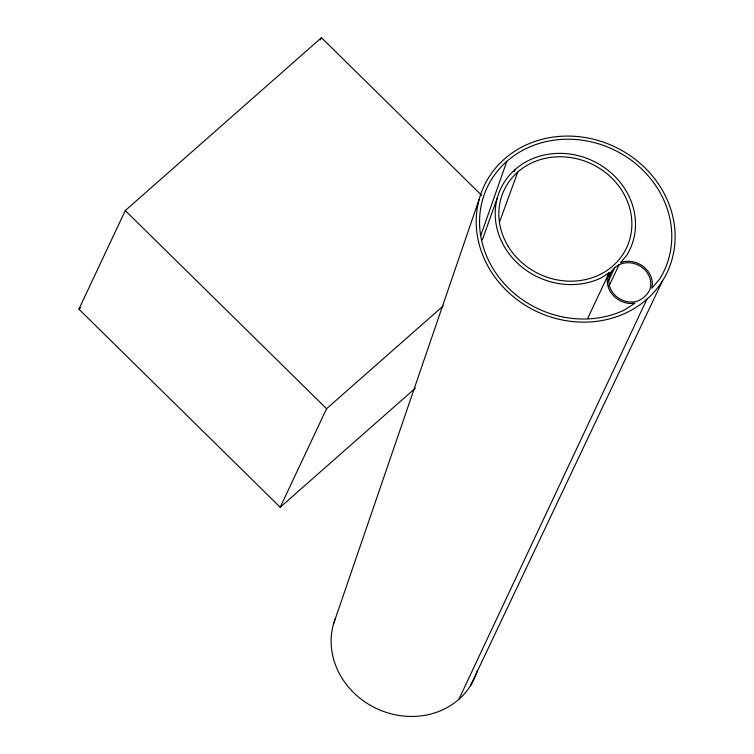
<?xml version="1.0" encoding="UTF-8"?>
<svg xmlns="http://www.w3.org/2000/svg" width="754" height="754" viewBox="0 0 754 754"><rect width="100%" height="100%" fill="white"/><g stroke="black" fill="none" stroke-linecap="round" stroke-linejoin="round"><path stroke-width="1.13" d="M333.419 624.284L479.261 198.981M480.713 235.672L506.82 161.365M482.353 239.829L497.367 197.718M514.313 171.742L515.114 169.527M499.619 221.789L517.725 172.091M609.232 272.609L607.922 275.559A22.978 20.688 25.2 0 0 630.099 303.476L634.887 303.193L624.793 309.847A97.813 88.058 25.2 0 1 481.231 238.679A97.813 88.058 25.2 0 1 591.127 141.837A97.813 88.058 25.2 0 1 659.514 279.253L651.814 288.273L652.389 283.834A22.978 20.688 25.2 0 0 623.681 261.676L620.448 262.722L626.555 255.559A71.385 64.269 25.2 0 0 576.64 155.277A71.385 64.269 25.2 0 0 496.434 225.946A71.385 64.269 25.2 0 0 601.211 277.896L609.232 272.609L587.677 318.452M458.884 699.297L646.894 299.215M415.416 388.122L280.205 507.263L78.887 309.14L125.268 210.573L321.458 37.7L481.674 195.371M320.459 39.821L321.458 37.7M280.205 507.263L326.586 408.696L443.239 305.907M608.968 276.756L611.475 271.44L614.755 267.585L619.062 264.748A21.385 19.255 25.2 0 1 642.389 267.651A21.385 19.255 25.2 0 1 650.184 288.763C647.705 295.012 641.937 299.875 635.509 301.694A21.385 19.255 25.2 0 1 613.304 293.278A21.385 19.255 25.2 0 1 611.475 271.44M608.252 281.412L614.755 267.585M609.053 286.02L619.062 264.748M470.515 685.659L662.436 280.997A101.215 91.121 25.2 0 0 574.378 136.295A101.215 91.121 25.2 0 0 490.175 270.045A101.215 91.121 25.2 0 0 662.436 280.997M78.887 309.14L80.65 307.585M125.268 210.573L326.586 408.696M477.414 670.438A75.749 68.199 25.2 0 1 383.145 711.314A75.749 68.199 25.2 0 1 335.558 617.941M508.187 246.351A67.681 60.933 25.2 0 0 623.379 253.664A67.681 60.933 25.2 0 0 564.501 156.898A67.681 60.933 25.2 0 0 508.187 246.351"/></g></svg>
